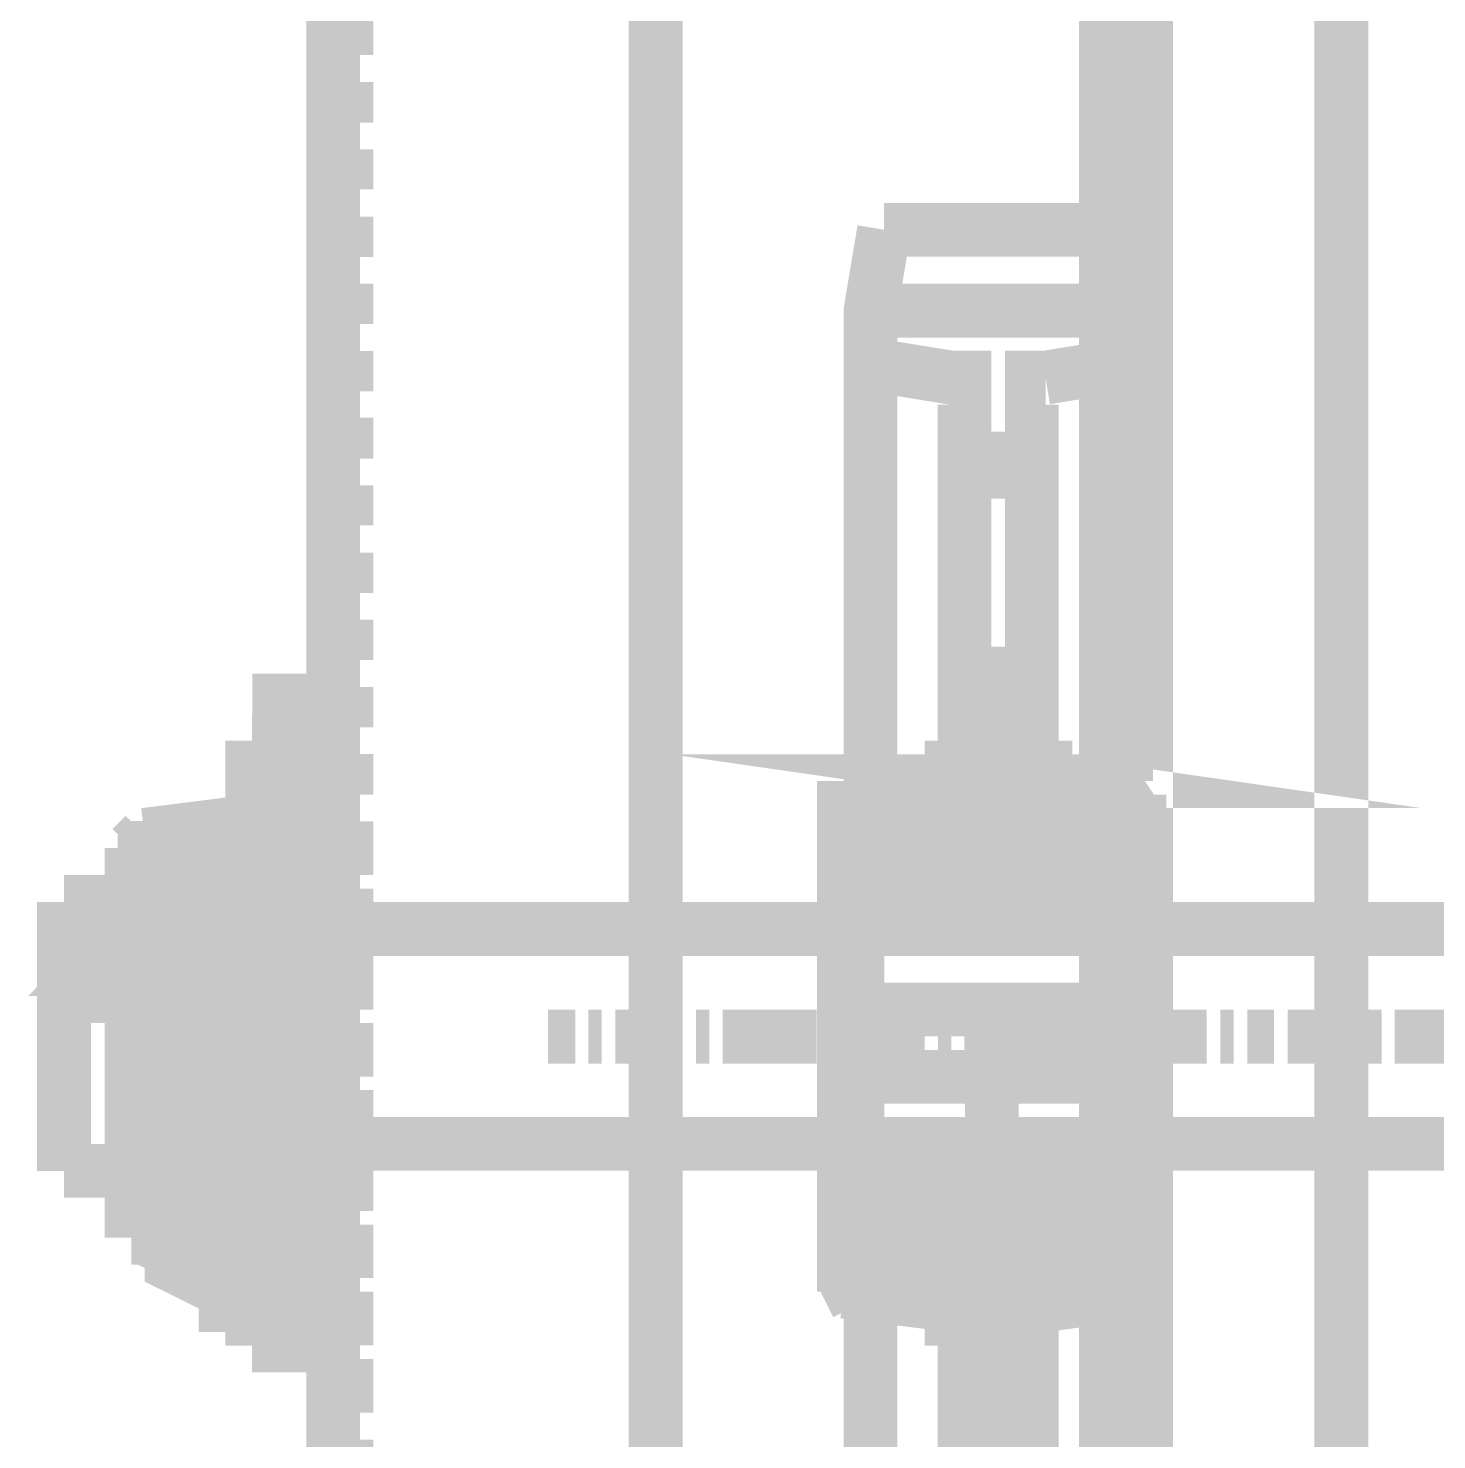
# Model space of a CAD drawing. Extents: x 0.4 to 11.4, y 0.4 to 16.2.
# Drawn here: x 1.945 to 2.1196, y 8.8261 to 9.0011 of the extents above; entities that cross this region are included whole.
import ezdxf

# ---------------------------------------------------------------- set-up
doc = ezdxf.new("R2010")
doc.units = 0
doc.header["$MEASUREMENT"] = 0

msp = doc.modelspace()

# ---------------------------------------------------------------- linework, layer by layer
at = {"color": 0}
for points, const_width in [([(2.08111, 12.6744), (2.08111, 4.63612)], 0.01167), ([(1.98281, 8.70281), (1.98281, 10.3561)], 0.00667), ([(2.02279, 8.70942), (2.02279, 10.3561)], 0.00667), ([(2.10781, 8.70942), (2.10781, 10.3528)], 0.00667), ([(1.98443, 8.99778), (1.98443, 9.00276)], 0.00667), ([(1.98443, 8.98942), (1.98443, 8.99447)], 0.00667), ([(1.98443, 8.98112), (1.98443, 8.98611)], 0.00667), ([(1.98443, 8.97276), (1.98443, 8.97775)], 0.00667), ([(2.05111, 8.97613), (2.04943, 8.9661)], 0.00667), ([(2.05111, 8.97613), (2.04943, 8.9661), (2.04943, 8.90776), (2.04943, 8.9661)], 0.00667), ([(2.05111, 8.97613), (2.07781, 8.97613)], 0.00667), ([(2.05111, 8.97613), (2.07781, 8.97613)], 0.00667), ([(2.08111, 8.9661), (2.07781, 8.97613), (2.08111, 8.9661), (2.08111, 8.90776)], 0.00667), ([(1.98443, 8.96446), (1.98443, 8.96946)], 0.00667), ([(2.04943, 8.9661), (2.04943, 8.90776)], 0.00667), ([(2.04943, 8.9661), (2.08111, 8.9661)], 0.00667), ([(2.04943, 8.9661), (2.08111, 8.9661)], 0.00667), ([(1.98443, 8.95611), (1.98443, 8.9611)], 0.00667), ([(2.04943, 8.95942), (2.05946, 8.95779), (2.06108, 8.95779), (2.06108, 8.95611), (2.06108, 8.95443)], 0.00667), ([(2.04943, 8.95942), (2.05946, 8.95779), (2.06108, 8.95779), (2.06108, 8.95611), (2.06108, 8.95443)], 0.00667), ([(2.08111, 8.95942), (2.07113, 8.95779)], 0.00667), ([(2.08111, 8.95942), (2.07113, 8.95779)], 0.00667), ([(2.07113, 8.95779), (2.06944, 8.95779), (2.06944, 8.95611), (2.06944, 8.95443)], 0.00667), ([(2.07113, 8.95779), (2.06944, 8.95779), (2.06944, 8.95611), (2.06944, 8.95443)], 0.00667), ([(1.98443, 8.94775), (1.98443, 8.95281)], 0.00667), ([(2.06108, 8.91114), (2.06108, 8.95443)], 0.00667), ([(2.06108, 8.91114), (2.06108, 8.95443)], 0.00667), ([(2.06944, 8.95443), (2.06944, 8.91114)], 0.00667), ([(2.06944, 8.95443), (2.06944, 8.91114)], 0.00667), ([(2.06108, 8.94775), (2.06278, 8.94612), (2.06446, 8.94612), (2.06614, 8.94612), (2.06776, 8.94612), (2.06776, 8.94775), (2.06944, 8.94775)], 0.00667), ([(2.06108, 8.94775), (2.06278, 8.94612), (2.06446, 8.94612), (2.06614, 8.94612), (2.06776, 8.94612), (2.06776, 8.94775), (2.06944, 8.94775)], 0.00667), ([(1.98443, 8.93946), (1.98443, 8.94444)], 0.00667), ([(1.98443, 8.9311), (1.98443, 8.93608)], 0.00667), ([(1.98443, 8.92279), (1.98443, 8.92779)], 0.00667), ([(2.06108, 8.91943), (2.06278, 8.91943), (2.06278, 8.92111), (2.06446, 8.92111), (2.06614, 8.92111), (2.06776, 8.91943), (2.06944, 8.91943)], 0.00667), ([(2.06108, 8.91943), (2.06278, 8.91943), (2.06278, 8.92111), (2.06446, 8.92111), (2.06614, 8.92111), (2.06776, 8.91943), (2.06944, 8.91943)], 0.00667), ([(1.98443, 8.91444), (1.98443, 8.91943)], 0.00667), ([(2.06278, 8.91943), (2.06944, 8.91276)], 0.00667), ([(2.06614, 8.91943), (2.06944, 8.91775)], 0.00667), ([(1.97613, 8.91114), (1.97613, 8.91775), (1.98113, 8.91775), (1.98113, 8.91114)], 0.00667), ([(2.06108, 8.91613), (2.08279, 8.89442)], 0.00667), ([(1.97444, 8.91276), (1.97276, 8.91276)], 0.00667), ([(1.97276, 8.83778), (1.97276, 8.91276)], 0.00667), ([(1.97444, 8.83778), (1.98113, 8.83778), (1.98113, 8.91276), (1.97444, 8.91276)], 0.00667), ([(1.97444, 8.91276), (1.97444, 8.83778)], 0.00667), ([(1.98113, 8.91114), (1.97613, 8.91114)], 0.00667), ([(1.98443, 8.90608), (1.98443, 8.91114)], 0.00667), ([(2.06108, 8.91114), (2.06108, 8.90944), (2.05946, 8.90944), (2.05946, 8.90776), (2.04611, 8.90776)], 0.00667), ([(2.06108, 8.91114), (2.06108, 8.90944), (2.05946, 8.90944), (2.05946, 8.90776), (2.04611, 8.90776), (2.05946, 8.90776)], 0.00667), ([(2.06108, 8.91114), (2.08279, 8.88943)], 0.00667), ([(2.07113, 8.90776), (2.07113, 8.90944), (2.06944, 8.90944), (2.06944, 8.91114)], 0.00667), ([(2.07113, 8.90776), (2.07113, 8.90944), (2.06944, 8.90944), (2.06944, 8.91114)], 0.00667), ([(1.98113, 8.90944), (1.97276, 8.90944)], 0.00667), ([(1.98113, 8.90944), (1.97944, 8.90944)], 0.00667), ([(1.97944, 8.90278), (1.97944, 8.90944)], 0.00667), ([(2.05946, 8.90944), (2.07781, 8.88943)], 0.00667), ([(1.98113, 8.84446), (1.97613, 8.84446), (1.97613, 8.90776), (1.98113, 8.90776)], 0.00667), ([(1.98113, 8.84446), (1.98113, 8.90776)], 0.00667), ([(2.08279, 8.90608), (2.07113, 8.90776), (2.08111, 8.90776)], 0.00667), ([(2.04611, 8.89611), (2.04611, 8.90776)], 0.00667), ([(2.04611, 8.89611), (2.04611, 8.90776)], 0.00667), ([(2.04611, 8.90776), (2.06278, 8.88943)], 0.00667), ([(2.05111, 8.90776), (2.06776, 8.88943)], 0.00667), ([(2.05447, 8.90776), (2.07275, 8.88943)], 0.00667), ([(2.07443, 8.90776), (2.08279, 8.89779)], 0.00667), ([(2.07943, 8.90776), (2.08279, 8.90278)], 0.00667), ([(2.08279, 8.89611), (2.08279, 8.90608)], 0.00667), ([(1.97444, 8.90446), (1.97276, 8.90446), (1.97114, 8.90446)], 0.00667), ([(1.97444, 8.90446), (1.97276, 8.90446)], 0.00667), ([(1.97775, 8.90446), (1.97613, 8.90446)], 0.00667), ([(1.97944, 8.90446), (1.97775, 8.90446)], 0.00667), ([(1.97775, 8.90446), (1.97775, 8.89779)], 0.00667), ([(1.98281, 8.90446), (1.98113, 8.90446), (1.97944, 8.90446)], 0.00667), ([(1.97276, 8.90278), (1.95942, 8.9011)], 0.00667), ([(1.98443, 8.89611), (1.98443, 8.90278)], 0.00667), ([(2.04611, 8.90278), (2.05946, 8.88943)], 0.00667), ([(1.95942, 8.9011), (1.95779, 8.89947)], 0.00667), ([(1.95942, 8.9011), (1.95942, 8.85113)], 0.00667), ([(1.97276, 8.9011), (1.97444, 8.9011)], 0.00667), ([(1.95942, 8.89947), (1.95779, 8.89947)], 0.00667), ([(1.95779, 8.89947), (1.95779, 8.85113)], 0.00667), ([(1.9611, 8.89947), (1.95942, 8.89947), (1.95942, 8.89947)], 0.00667), ([(1.95942, 8.89947), (1.95942, 8.89111)], 0.00667), ([(1.95942, 8.89947), (1.95942, 8.89611)], 0.00667), ([(1.96446, 8.89947), (1.9611, 8.89947)], 0.00667), ([(1.9611, 8.89111), (1.9611, 8.89947)], 0.00667), ([(1.9611, 8.89947), (1.9611, 8.89779)], 0.00667), ([(1.96446, 8.89947), (1.9611, 8.89947)], 0.00667), ([(1.9611, 8.89947), (1.9611, 8.89442)], 0.00667), ([(1.97775, 8.89947), (1.97276, 8.89947), (1.96778, 8.89947)], 0.00667), ([(1.97276, 8.89947), (1.96778, 8.89947)], 0.00667), ([(1.97276, 8.89947), (1.98113, 8.89947)], 0.00667), ([(1.97276, 8.89947), (1.97444, 8.89947)], 0.00667), ([(1.97276, 8.89779), (1.97276, 8.89947)], 0.00667), ([(1.97276, 8.89947), (1.97276, 8.89442)], 0.00667), ([(1.97944, 8.89442), (1.97944, 8.89947)], 0.00667), ([(1.96946, 8.89611), (1.96778, 8.89611), (1.96778, 8.89779), (1.9661, 8.89779), (1.96446, 8.89779), (1.96446, 8.89611), (1.96278, 8.89611), (1.9611, 8.89611)], 0.00667), ([(1.9611, 8.89779), (1.9611, 8.89442)], 0.00667), ([(1.9661, 8.89779), (1.96446, 8.89779), (1.96446, 8.89611), (1.96278, 8.89611), (1.96278, 8.89442)], 0.00667), ([(1.9661, 8.89779), (1.9661, 8.89611)], 0.00667), ([(1.97276, 8.89779), (1.97276, 8.89442)], 0.00667), ([(2.04611, 8.89779), (2.05447, 8.88943)], 0.00667), ([(1.9611, 8.89611), (1.9611, 8.88943)], 0.00667), ([(1.9611, 8.89611), (1.9611, 8.88943)], 0.00667), ([(1.96278, 8.89611), (1.96278, 8.88943)], 0.00667), ([(1.96946, 8.89111), (1.96946, 8.89279), (1.96946, 8.89442), (1.96946, 8.89611)], 0.00667), ([(1.97114, 8.89611), (1.96946, 8.89611)], 0.00667), ([(1.96946, 8.89611), (1.96946, 8.88943)], 0.00667), ([(1.97276, 8.89611), (1.97114, 8.89611)], 0.00667), ([(1.97114, 8.89611), (1.97114, 8.88943)], 0.00667), ([(1.97114, 8.89611), (1.97114, 8.88943)], 0.00667), ([(2.04611, 8.84446), (2.04611, 8.85444), (2.04611, 8.89611)], 0.00667), ([(2.08279, 8.84446), (2.08279, 8.85444), (2.08279, 8.89611)], 0.00667), ([(1.9611, 8.89442), (1.9611, 8.89279)], 0.00667), ([(1.9661, 8.89442), (1.96446, 8.89442), (1.96446, 8.89279), (1.96278, 8.89279), (1.96278, 8.89111)], 0.00667), ([(1.96278, 8.89442), (1.96278, 8.89279), (1.96446, 8.89111), (1.9661, 8.89111)], 0.00667), ([(1.9661, 8.89442), (1.96446, 8.89442), (1.96278, 8.89442)], 0.00667), ([(1.9661, 8.89442), (1.9661, 8.89279)], 0.00667), ([(1.9661, 8.89442), (1.9661, 8.89279), (1.9661, 8.89111)], 0.00667), ([(1.96946, 8.89442), (1.96778, 8.89442)], 0.00667), ([(1.97276, 8.89279), (1.97114, 8.89442)], 0.00667), ([(1.97775, 8.89442), (1.97775, 8.88943)], 0.00667), ([(1.98443, 8.88781), (1.98443, 8.89442)], 0.00667), ([(1.94943, 8.89279), (1.94943, 8.89111)], 0.00667), ([(1.95779, 8.89279), (1.94943, 8.89279)], 0.00667), ([(1.94943, 8.89111), (1.94943, 8.85943), (1.94943, 8.89279)], 0.00667), ([(1.9611, 8.89279), (1.95779, 8.89279)], 0.00667), ([(1.95942, 8.89279), (1.95942, 8.88781)], 0.00667), ([(1.96446, 8.89279), (1.9611, 8.89279)], 0.00667), ([(1.97114, 8.89279), (1.96946, 8.89279), (1.96946, 8.89111), (1.96778, 8.89111), (1.9661, 8.89111), (1.96446, 8.89111), (1.96446, 8.89279)], 0.00667), ([(1.96446, 8.89279), (1.96446, 8.88613)], 0.00667), ([(1.96946, 8.88781), (1.96946, 8.88943), (1.96946, 8.89111), (1.96946, 8.89279)], 0.00667), ([(1.96946, 8.89279), (1.96946, 8.88613)], 0.00667), ([(1.97613, 8.89111), (1.97613, 8.89279), (1.97276, 8.89279)], 0.00667), ([(1.97613, 8.89279), (1.97613, 8.88613)], 0.00667), ([(2.04611, 8.89279), (2.04943, 8.88943)], 0.00667), ([(1.95443, 8.88613), (1.95443, 8.88444), (1.95443, 8.88444), (1.95443, 8.88613), (1.95281, 8.88444), (1.95443, 8.88444)], 0.00667), ([(1.9611, 8.89111), (1.9611, 8.88613)], 0.00667), ([(1.9611, 8.89111), (1.9611, 8.88613)], 0.00667), ([(1.96278, 8.89111), (1.96278, 8.88943), (1.96446, 8.88781), (1.9661, 8.88781)], 0.00667), ([(1.9661, 8.89111), (1.96446, 8.89111), (1.96278, 8.89111)], 0.00667), ([(1.96946, 8.89111), (1.96778, 8.89111)], 0.00667), ([(1.97276, 8.88613), (1.97276, 8.89111)], 0.00667), ([(1.97276, 8.89111), (1.97276, 8.88613)], 0.00667), ([(1.97276, 8.89111), (1.97276, 8.88613)], 0.00667), ([(1.97276, 8.89111), (1.97276, 8.88613)], 0.00667), ([(1.97613, 8.89111), (1.97613, 8.88613)], 0.00667), ([(1.97944, 8.88613), (1.97944, 8.89111)], 0.00667), ([(1.94943, 8.88943), (1.94943, 8.88613)], 0.00667), ([(1.95942, 8.88943), (1.95942, 8.88276)], 0.00667), ([(1.9611, 8.88276), (1.9611, 8.88943)], 0.00667), ([(1.9661, 8.88943), (1.9661, 8.88781)], 0.00667), ([(1.97114, 8.88943), (2.15776, 8.88943)], 0.00667), ([(1.97276, 8.88943), (1.97444, 8.88943)], 0.00667), ([(1.97613, 8.88943), (1.97613, 8.88613)], 0.00667), ([(2.08111, 8.88943), (2.04779, 8.88943), (2.04611, 8.88943), (2.04611, 8.86111), (2.04779, 8.86111), (2.08111, 8.86111)], 0.00667), ([(2.04611, 8.88943), (2.08279, 8.88943)], 0.00667), ([(2.04779, 8.88943), (2.04779, 8.86111)], 0.00667), ([(2.08111, 8.88943), (2.08279, 8.88943), (2.08279, 8.86111), (2.08111, 8.86111)], 0.00667), ([(2.08111, 8.88943), (2.08111, 8.86111)], 0.00667), ([(1.9611, 8.88613), (1.9611, 8.88112)], 0.00667), ([(1.9611, 8.88613), (1.9611, 8.88112)], 0.00667), ([(1.96278, 8.88613), (1.96278, 8.88112)], 0.00667), ([(1.96946, 8.88613), (1.96946, 8.88112)], 0.00667), ([(1.97114, 8.88613), (1.97114, 8.88112)], 0.00667), ([(1.97114, 8.88613), (1.97114, 8.88112)], 0.00667), ([(1.97775, 8.88613), (1.97775, 8.88112)], 0.00667), ([(1.98443, 8.87944), (1.98443, 8.88613)], 0.00667), ([(1.95281, 8.88276), (1.95443, 8.88276), (1.95443, 8.88276), (1.95443, 8.88276), (1.95443, 8.88444)], 0.00667), ([(1.95281, 8.88276), (1.95281, 8.88444)], 0.00667), ([(1.95942, 8.88444), (1.95942, 8.88276)], 0.00667), ([(1.9661, 8.88444), (1.96446, 8.88444), (1.96278, 8.88276), (1.96278, 8.88112)], 0.00667), ([(1.96946, 8.87944), (1.96946, 8.88112), (1.96946, 8.88276), (1.96946, 8.88444)], 0.00667), ([(1.94943, 8.88276), (1.94943, 8.87776)], 0.00667), ([(1.95281, 8.88276), (1.95443, 8.88276), (1.95443, 8.88276)], 0.00667), ([(1.9661, 8.87776), (1.9661, 8.88276), (1.95779, 8.88276)], 0.00667), ([(1.9611, 8.88276), (1.9611, 8.87776)], 0.00667), ([(1.9611, 8.88276), (1.9611, 8.87776)], 0.00667), ([(1.96278, 8.88112), (1.96278, 8.87944), (1.96446, 8.87944), (1.96446, 8.87776), (1.9661, 8.87776)], 0.00667), ([(1.9661, 8.88112), (1.96446, 8.88112), (1.96278, 8.88112)], 0.00667), ([(1.96446, 8.88276), (1.96446, 8.87776)], 0.00667), ([(1.9661, 8.88276), (1.9661, 8.88112), (1.9661, 8.87944), (1.9661, 8.87776)], 0.00667), ([(1.96946, 8.88112), (1.96778, 8.88112)], 0.00667), ([(1.96946, 8.88276), (1.96946, 8.87776)], 0.00667), ([(1.97276, 8.87776), (1.97276, 8.88276)], 0.00667), ([(1.97276, 8.88276), (1.97276, 8.87776)], 0.00667), ([(1.97276, 8.88276), (1.97276, 8.87776)], 0.00667), ([(1.97276, 8.88276), (1.97276, 8.87776)], 0.00667), ([(1.97613, 8.88276), (1.97613, 8.87776)], 0.00667), ([(1.97613, 8.88276), (1.97613, 8.87776)], 0.00667), ([(1.97613, 8.88276), (1.97613, 8.87776)], 0.00667), ([(1.97944, 8.87776), (1.97944, 8.88276)], 0.00667), ([(2.08279, 8.87944), (2.04611, 8.87944)], 0.00667), ([(2.0561, 8.8711), (2.05447, 8.8711), (2.05279, 8.8711), (2.05279, 8.87278), (2.05111, 8.87446), (2.05111, 8.87608), (2.05111, 8.87776), (2.05279, 8.87776), (2.05279, 8.87944), (2.05447, 8.87944), (2.0561, 8.87944)], 0.00667), ([(2.0561, 8.8711), (2.06614, 8.8711), (2.06776, 8.8711), (2.06944, 8.87278), (2.06944, 8.87446), (2.06944, 8.87608), (2.06944, 8.87776), (2.06944, 8.87944), (2.06776, 8.87944), (2.06614, 8.87944), (2.0561, 8.87944)], 0.00667), ([(1.9611, 8.87776), (1.9611, 8.87278)], 0.00667), ([(1.9611, 8.87776), (1.9611, 8.87278)], 0.00667), ([(1.96278, 8.87776), (1.96278, 8.87278)], 0.00667), ([(1.96946, 8.87776), (1.96946, 8.87278)], 0.00667), ([(1.97114, 8.87776), (1.97114, 8.87278)], 0.00667), ([(1.97114, 8.87776), (1.97114, 8.87278)], 0.00667), ([(1.97775, 8.87776), (1.97775, 8.87278)], 0.00667), ([(1.98443, 8.8711), (1.98443, 8.87776)], 0.00667), ([(2.00944, 8.87608), (2.01112, 8.87608), (2.01281, 8.87608)], 0.00667), ([(2.01443, 8.87608), (2.01611, 8.87608)], 0.00667), ([(2.01779, 8.87608), (2.01942, 8.87608), (2.02111, 8.87608), (2.02279, 8.87608), (2.02447, 8.87608), (2.0261, 8.87608)], 0.00667), ([(2.02778, 8.87608), (2.02946, 8.87608)], 0.00667), ([(2.03108, 8.87608), (2.03276, 8.87608), (2.03444, 8.87608), (2.03614, 8.87608), (2.03776, 8.87608), (2.03944, 8.87608)], 0.00667), ([(2.03944, 8.87608), (2.04275, 8.87608)], 0.00667), ([(2.04112, 8.87608), (2.04275, 8.87608)], 0.00667), ([(2.04443, 8.87608), (2.04611, 8.87608)], 0.00667), ([(2.04443, 8.87608), (2.04611, 8.87608)], 0.00667), ([(2.04779, 8.87608), (2.05111, 8.87608), (2.05279, 8.87608), (2.0561, 8.87608)], 0.00667), ([(2.05778, 8.87608), (2.05946, 8.87608)], 0.00667), ([(2.06108, 8.87608), (2.06446, 8.87608), (2.06614, 8.87608), (2.06776, 8.87608)], 0.00667), ([(2.06446, 8.87278), (2.06446, 8.87608)], 0.00667), ([(2.06944, 8.87608), (2.07275, 8.87608), (2.07443, 8.87608), (2.07781, 8.87608)], 0.00667), ([(2.07943, 8.87608), (2.08111, 8.87608)], 0.00667), ([(2.08279, 8.87608), (2.0861, 8.87608), (2.08778, 8.87608), (2.0911, 8.87608)], 0.00667), ([(2.0911, 8.87608), (2.08946, 8.87608), (2.08778, 8.87608), (2.0861, 8.87608), (2.08442, 8.87608)], 0.00667), ([(2.09446, 8.87608), (2.09278, 8.87608)], 0.00667), ([(2.09944, 8.87608), (2.09776, 8.87608), (2.09614, 8.87608)], 0.00667), ([(2.10943, 8.87608), (2.10781, 8.87608), (2.10613, 8.87608), (2.10444, 8.87608), (2.10275, 8.87608), (2.10113, 8.87608)], 0.00667), ([(2.11279, 8.87608), (2.11111, 8.87608)], 0.00667), ([(2.1211, 8.87608), (2.11947, 8.87608), (2.11778, 8.87608), (2.1161, 8.87608), (2.11442, 8.87608)], 0.00667), ([(1.94943, 8.87446), (1.94943, 8.86778)], 0.00667), ([(1.9611, 8.87446), (1.9611, 8.86778)], 0.00667), ([(1.9611, 8.87446), (1.9611, 8.86778)], 0.00667), ([(1.96446, 8.87446), (1.96446, 8.86778)], 0.00667), ([(1.9661, 8.86947), (1.9661, 8.87446)], 0.00667), ([(1.96946, 8.87446), (1.96946, 8.86778)], 0.00667), ([(1.97276, 8.86778), (1.97276, 8.87446)], 0.00667), ([(1.97276, 8.87446), (1.97276, 8.86778)], 0.00667), ([(1.97276, 8.87446), (1.97276, 8.86778)], 0.00667), ([(1.97276, 8.87446), (1.97276, 8.86778)], 0.00667), ([(1.97613, 8.87446), (1.97613, 8.86778)], 0.00667), ([(1.97613, 8.87446), (1.97613, 8.86778)], 0.00667), ([(1.97613, 8.87446), (1.97613, 8.86778)], 0.00667), ([(1.97944, 8.86778), (1.97944, 8.87446)], 0.00667), ([(1.9661, 8.87278), (1.96446, 8.87278), (1.96278, 8.8711), (1.96278, 8.86947)], 0.00667), ([(1.96946, 8.86778), (1.96946, 8.86947), (1.96946, 8.8711), (1.96946, 8.87278)], 0.00667), ([(1.9661, 8.8711), (1.9661, 8.86947)], 0.00667), ([(2.08279, 8.8711), (2.04611, 8.8711)], 0.00667), ([(2.06446, 8.86947), (2.06446, 8.8711)], 0.00667), ([(1.9661, 8.86947), (1.95779, 8.86947)], 0.00667), ([(1.95942, 8.86947), (1.95942, 8.86279)], 0.00667), ([(1.95942, 8.86947), (1.95942, 8.8661)], 0.00667), ([(1.9611, 8.86279), (1.9611, 8.86947)], 0.00667), ([(1.9611, 8.86947), (1.9611, 8.86442)], 0.00667), ([(1.9611, 8.86947), (1.9611, 8.86442)], 0.00667), ([(1.96278, 8.86947), (1.96278, 8.86778), (1.96446, 8.86778), (1.96446, 8.8661), (1.9661, 8.8661)], 0.00667), ([(1.9661, 8.86947), (1.96446, 8.86947), (1.96278, 8.86947)], 0.00667), ([(1.96278, 8.86947), (1.96278, 8.86442)], 0.00667), ([(1.96946, 8.86947), (1.96778, 8.86947)], 0.00667), ([(1.96946, 8.86947), (1.96946, 8.86442)], 0.00667), ([(1.97114, 8.86947), (1.97114, 8.86442)], 0.00667), ([(1.97114, 8.86947), (1.97114, 8.86442)], 0.00667), ([(1.97775, 8.86947), (1.97775, 8.86442)], 0.00667), ([(1.98443, 8.86279), (1.98443, 8.86947)], 0.00667), ([(1.9661, 8.86778), (1.9661, 8.8661)], 0.00667), ([(2.06446, 8.85943), (2.06446, 8.86279), (2.06446, 8.86442), (2.06446, 8.86778)], 0.00667), ([(1.94943, 8.8661), (1.94943, 8.86279)], 0.00667), ([(1.9611, 8.8661), (1.9611, 8.85943)], 0.00667), ([(1.9611, 8.8661), (1.9611, 8.85943)], 0.00667), ([(1.96446, 8.8661), (1.96446, 8.85943)], 0.00667), ([(1.96946, 8.8661), (1.96946, 8.85943)], 0.00667), ([(1.97276, 8.85943), (1.97276, 8.8661)], 0.00667), ([(1.97276, 8.8661), (1.97276, 8.85943)], 0.00667), ([(1.97276, 8.8661), (1.97276, 8.85943)], 0.00667), ([(1.97276, 8.8661), (1.97276, 8.85943)], 0.00667), ([(1.97613, 8.8661), (1.97613, 8.85943)], 0.00667), ([(1.97613, 8.8661), (1.97613, 8.85943)], 0.00667), ([(1.97613, 8.8661), (1.97613, 8.86279)], 0.00667), ([(1.97944, 8.85943), (1.97944, 8.8661)], 0.00667), ([(1.9661, 8.86442), (1.96446, 8.86442), (1.96446, 8.86279), (1.96278, 8.86279), (1.96278, 8.86111)], 0.00667), ([(1.94943, 8.86279), (1.94943, 8.86111)], 0.00667), ([(1.95942, 8.86279), (1.95942, 8.85781)], 0.00667), ([(1.9661, 8.86279), (1.9661, 8.86111)], 0.00667), ([(1.96946, 8.85781), (1.96946, 8.85943), (1.96946, 8.86111), (1.96946, 8.86279)], 0.00667), ([(1.97114, 8.86279), (2.15776, 8.86279)], 0.00667), ([(1.97613, 8.86111), (1.97613, 8.86279)], 0.00667), ([(1.95443, 8.86111), (1.95443, 8.85943), (1.95443, 8.85781)], 0.00667), ([(1.96946, 8.85943), (1.96778, 8.85943), (1.96778, 8.86111), (1.9661, 8.86111), (1.96446, 8.85943), (1.9611, 8.85943)], 0.00667), ([(1.9611, 8.86111), (1.9611, 8.85612)], 0.00667), ([(1.9611, 8.86111), (1.9611, 8.85612)], 0.00667), ([(1.96278, 8.86111), (1.96278, 8.85943), (1.96446, 8.85781), (1.9661, 8.85781)], 0.00667), ([(1.9661, 8.86111), (1.96446, 8.86111), (1.96278, 8.86111)], 0.00667), ([(1.9661, 8.86111), (1.96446, 8.85943), (1.96278, 8.85943), (1.96278, 8.85781)], 0.00667), ([(1.96278, 8.86111), (1.96278, 8.85612)], 0.00667), ([(1.96946, 8.86111), (1.96778, 8.86111)], 0.00667), ([(1.96946, 8.86111), (1.96946, 8.85612)], 0.00667), ([(1.97114, 8.86111), (1.97114, 8.85612)], 0.00667), ([(1.97114, 8.86111), (1.97114, 8.85612)], 0.00667), ([(1.97276, 8.86111), (1.97444, 8.86111)], 0.00667), ([(1.97775, 8.86111), (1.97775, 8.85612)], 0.00667), ([(1.98443, 8.85444), (1.98443, 8.86111)], 0.00667), ([(2.08279, 8.86111), (2.04611, 8.86111)], 0.00667), ([(2.04943, 8.86111), (2.06944, 8.8411)], 0.00667), ([(2.05447, 8.86111), (2.07275, 8.84278)], 0.00667), ([(2.05946, 8.86111), (2.07781, 8.84278)], 0.00667), ([(2.06446, 8.86111), (2.08111, 8.84446)], 0.00667), ([(2.06944, 8.86111), (2.08279, 8.84614)], 0.00667), ([(2.07443, 8.86111), (2.08279, 8.85113)], 0.00667), ([(2.07781, 8.86111), (2.08279, 8.85612)], 0.00667), ([(1.94943, 8.85943), (1.95111, 8.85943)], 0.00667), ([(1.95111, 8.85943), (1.95611, 8.85943)], 0.00667), ([(1.95111, 8.85943), (1.95111, 8.85943), (1.95111, 8.85943), (1.95111, 8.85943), (1.95111, 8.85943), (1.95111, 8.85943), (1.95111, 8.85943), (1.95111, 8.85943), (1.95111, 8.85943), (1.95111, 8.85943), (1.95111, 8.85943), (1.95111, 8.85943), (1.95111, 8.85943), (1.95111, 8.85943), (1.95111, 8.85943), (1.95111, 8.85943), (1.95111, 8.85943), (1.95111, 8.85943), (1.95111, 8.85943), (1.95111, 8.85943), (1.95111, 8.85943), (1.95111, 8.85943), (1.95111, 8.85943), (1.95111, 8.85943), (1.95111, 8.85943), (1.95111, 8.85943), (1.95111, 8.85943), (1.95111, 8.85943), (1.95111, 8.85943), (1.95111, 8.85943), (1.95111, 8.85943), (1.95111, 8.85943), (1.95281, 8.85943), (1.95281, 8.85943), (1.95281, 8.85943), (1.95281, 8.85943), (1.95281, 8.85943), (1.95281, 8.85943), (1.95281, 8.85943), (1.95281, 8.85943), (1.95281, 8.85943), (1.95281, 8.85943), (1.95281, 8.85943), (1.95281, 8.85943), (1.95281, 8.85943), (1.95281, 8.85943), (1.95281, 8.85943), (1.95281, 8.85943), (1.95281, 8.85943), (1.95281, 8.85943), (1.95281, 8.85943), (1.95281, 8.85943), (1.95281, 8.85943), (1.95281, 8.85943), (1.95281, 8.85943), (1.95281, 8.85943), (1.95281, 8.85943), (1.95281, 8.85943), (1.95281, 8.85943), (1.95281, 8.85943), (1.95443, 8.85943), (1.95443, 8.85943), (1.95443, 8.85943), (1.95443, 8.85943), (1.95443, 8.85943), (1.95443, 8.85943), (1.95443, 8.85943), (1.95443, 8.85943), (1.95443, 8.85943), (1.95443, 8.85943), (1.95443, 8.85943), (1.95443, 8.85943), (1.95443, 8.85943), (1.95443, 8.85943), (1.95443, 8.85943), (1.95443, 8.85943), (1.95443, 8.85943), (1.95443, 8.85943), (1.95443, 8.85943), (1.95443, 8.85943), (1.95443, 8.85943), (1.95443, 8.85943), (1.95443, 8.85943), (1.95443, 8.85943), (1.95443, 8.85943), (1.95443, 8.85943), (1.95443, 8.85943), (1.95443, 8.85943), (1.95611, 8.85943), (1.95611, 8.85943), (1.95611, 8.85943), (1.95611, 8.85943), (1.95611, 8.85943), (1.95611, 8.85943), (1.95611, 8.85943), (1.95611, 8.85943), (1.95611, 8.85943), (1.95611, 8.85943), (1.95611, 8.85943), (1.95611, 8.85943), (1.95611, 8.85943), (1.95611, 8.85943), (1.95611, 8.85943), (1.95611, 8.85943), (1.95611, 8.85943), (1.95611, 8.85943), (1.95611, 8.85943), (1.95611, 8.85943), (1.95611, 8.85943), (1.95611, 8.85943), (1.95611, 8.85943), (1.95611, 8.85943), (1.95611, 8.85943), (1.95611, 8.85943), (1.95611, 8.85943), (1.95611, 8.85943), (1.95611, 8.85943), (1.95611, 8.85943), (1.95611, 8.85943), (1.95611, 8.85943), (1.95611, 8.85943), (1.95611, 8.85943), (1.95611, 8.85943), (1.95611, 8.85943), (1.95611, 8.85943), (1.95611, 8.85943), (1.95611, 8.85943), (1.95611, 8.85943), (1.95611, 8.85943), (1.95611, 8.85943), (1.95611, 8.85943)], 0.00667), ([(1.95443, 8.85943), (1.95443, 8.85943), (1.95443, 8.85943), (1.95443, 8.85943), (1.95443, 8.85943), (1.95443, 8.85943), (1.95443, 8.85943), (1.95443, 8.85943), (1.95443, 8.85943), (1.95281, 8.85943), (1.95281, 8.85943), (1.95281, 8.85943), (1.95281, 8.85943), (1.95281, 8.85943), (1.95281, 8.85943), (1.95281, 8.85943), (1.95281, 8.85943), (1.95281, 8.85943), (1.95281, 8.85943), (1.95281, 8.85943), (1.95281, 8.85943), (1.95281, 8.85943), (1.95281, 8.85943), (1.95281, 8.85943), (1.95281, 8.85943), (1.95281, 8.85943), (1.95281, 8.85943), (1.95281, 8.85943), (1.95281, 8.85943), (1.95281, 8.85943), (1.95281, 8.85943), (1.95281, 8.85943), (1.95281, 8.85943), (1.95281, 8.85943), (1.95281, 8.85943), (1.95281, 8.85943), (1.95281, 8.85943), (1.95281, 8.85943), (1.95281, 8.85943), (1.95281, 8.85943), (1.95281, 8.85943), (1.95281, 8.85943), (1.95281, 8.85943), (1.95281, 8.85943), (1.95281, 8.85943), (1.95281, 8.85943), (1.95281, 8.85943), (1.95281, 8.85943), (1.95281, 8.85943), (1.95281, 8.85943), (1.95281, 8.85943), (1.95281, 8.85943), (1.95281, 8.85943), (1.95281, 8.85943), (1.95281, 8.85943), (1.95281, 8.85943), (1.95281, 8.85943), (1.95281, 8.85943), (1.95281, 8.85943), (1.95281, 8.85943), (1.95281, 8.85943), (1.95281, 8.85943), (1.95281, 8.85943), (1.95281, 8.85943), (1.95281, 8.85943), (1.95281, 8.85943), (1.95281, 8.85943), (1.95281, 8.85943), (1.95281, 8.85943), (1.95111, 8.85943), (1.95111, 8.85943), (1.95111, 8.85943), (1.95111, 8.85943), (1.95111, 8.85943), (1.95111, 8.85943), (1.95111, 8.85943), (1.95111, 8.85943), (1.95111, 8.85943), (1.95111, 8.85943), (1.95111, 8.85943), (1.95111, 8.85943), (1.95111, 8.85943), (1.95111, 8.85943), (1.95111, 8.85943), (1.95111, 8.85943), (1.95111, 8.85943), (1.95111, 8.85943), (1.95111, 8.85943), (1.95111, 8.85943), (1.95111, 8.85943), (1.95111, 8.85943), (1.95111, 8.85943), (1.95111, 8.85943), (1.95111, 8.85943), (1.95111, 8.85943), (1.95111, 8.85943), (1.95111, 8.85943), (1.95111, 8.85943), (1.95111, 8.85943), (1.95111, 8.85943), (1.95111, 8.85943), (1.95111, 8.85943), (1.95111, 8.85943), (1.95111, 8.85943), (1.95111, 8.85943), (1.95111, 8.85943), (1.95111, 8.85943), (1.95111, 8.85943), (1.95111, 8.85943), (1.95111, 8.85943), (1.95111, 8.85943), (1.95111, 8.85943), (1.95111, 8.85943), (1.95111, 8.85943), (1.95111, 8.85943), (1.95111, 8.85943), (1.95111, 8.85943), (1.95111, 8.85943), (1.95111, 8.85943), (1.95111, 8.85943), (1.95111, 8.85943), (1.95111, 8.85943), (1.95111, 8.85943), (1.95111, 8.85943), (1.95111, 8.85943), (1.95111, 8.85943), (1.95111, 8.85943), (1.95111, 8.85943), (1.95111, 8.85943), (1.95111, 8.85943), (1.95111, 8.85943)], 0.00667), ([(1.95281, 8.85943), (1.95443, 8.85943)], 0.00667), ([(1.95443, 8.85943), (1.95443, 8.85943), (1.95281, 8.85943)], 0.00667), ([(1.95611, 8.85943), (1.95779, 8.85943)], 0.00667), ([(1.95779, 8.85943), (1.9611, 8.85943)], 0.00667), ([(1.95942, 8.85943), (1.95942, 8.85275)], 0.00667), ([(1.9611, 8.85275), (1.9611, 8.85943)], 0.00667), ([(1.9661, 8.85943), (1.9661, 8.85781)], 0.00667), ([(1.9661, 8.85943), (1.9661, 8.85781), (1.9661, 8.85612), (1.9661, 8.85444), (1.9661, 8.85275)], 0.00667), ([(1.96946, 8.85444), (1.96946, 8.85612), (1.96946, 8.85781), (1.96946, 8.85943)], 0.00667), ([(1.96946, 8.85943), (1.97114, 8.85943)], 0.00667), ([(1.97276, 8.85943), (1.97613, 8.85943)], 0.00667), ([(2.04611, 8.85943), (2.06944, 8.83778)], 0.00667), ([(1.9611, 8.85781), (1.9611, 8.85275)], 0.00667), ([(1.9611, 8.85781), (1.9611, 8.85275)], 0.00667), ([(1.96278, 8.85781), (1.96278, 8.85612), (1.96278, 8.85444), (1.96446, 8.85444), (1.9661, 8.85444)], 0.00667), ([(1.9661, 8.85781), (1.96446, 8.85781), (1.96278, 8.85781)], 0.00667), ([(1.96946, 8.85781), (1.96778, 8.85781)], 0.00667), ([(1.97114, 8.85781), (1.97276, 8.85781)], 0.00667), ([(1.97276, 8.85275), (1.97276, 8.85781)], 0.00667), ([(1.97276, 8.85781), (1.97276, 8.85275)], 0.00667), ([(1.97276, 8.85781), (1.97276, 8.85275)], 0.00667), ([(1.97276, 8.85781), (1.97276, 8.85275)], 0.00667), ([(1.97944, 8.85113), (1.97944, 8.85781)], 0.00667), ([(2.06446, 8.85612), (2.06446, 8.85781)], 0.00667), ([(1.9611, 8.85612), (1.96278, 8.85612)], 0.00667), ([(1.96278, 8.85612), (1.96446, 8.85444), (1.9661, 8.85444), (1.96778, 8.85444), (1.96946, 8.85444), (1.96946, 8.85612), (1.97114, 8.85612)], 0.00667), ([(1.97114, 8.85612), (1.97276, 8.85612)], 0.00667), ([(1.95942, 8.85444), (1.95942, 8.85113)], 0.00667), ([(2.04611, 8.85444), (2.05946, 8.84278)], 0.00667), ([(2.06446, 8.84614), (2.06446, 8.84944), (2.06446, 8.85113), (2.06446, 8.85444)], 0.00667), ([(1.95942, 8.85113), (1.95942, 8.85275)], 0.00667), ([(1.95942, 8.85275), (1.9611, 8.85275)], 0.00667), ([(1.9611, 8.85275), (1.96446, 8.85113)], 0.00667), ([(1.9611, 8.85275), (1.96446, 8.85113)], 0.00667), ([(1.97276, 8.84944), (1.96278, 8.85113), (1.96278, 8.84776), (1.97276, 8.84278)], 0.00667), ([(1.96778, 8.85113), (1.97276, 8.85275)], 0.00667), ([(1.96778, 8.85113), (1.97276, 8.85275)], 0.00667), ([(1.97276, 8.85275), (1.97775, 8.85113)], 0.00667), ([(1.97775, 8.85275), (1.97775, 8.84614)], 0.00667), ([(1.98443, 8.84614), (1.98443, 8.85275)], 0.00667), ([(1.95779, 8.85113), (1.95942, 8.85113)], 0.00667), ([(1.95779, 8.85113), (1.95942, 8.85113)], 0.00667), ([(1.95942, 8.85113), (1.96278, 8.84944)], 0.00667), ([(1.98113, 8.85113), (1.97276, 8.85113)], 0.00667), ([(1.97276, 8.85113), (1.97444, 8.85113)], 0.00667), ([(1.97276, 8.84944), (1.97444, 8.84944)], 0.00667), ([(1.97944, 8.84278), (1.97944, 8.84944)], 0.00667), ([(2.04611, 8.84944), (2.05279, 8.84278)], 0.00667), ([(1.97114, 8.84614), (1.97114, 8.84446), (1.96946, 8.84446), (1.96946, 8.84278), (1.96946, 8.8411)], 0.00667), ([(1.97444, 8.84614), (1.97276, 8.84614), (1.97114, 8.84614)], 0.00667), ([(1.97276, 8.84614), (1.97444, 8.84614)], 0.00667), ([(1.97775, 8.84614), (1.97613, 8.84614)], 0.00667), ([(1.97775, 8.84614), (1.97944, 8.84614)], 0.00667), ([(1.98281, 8.84614), (1.98113, 8.84614), (1.97944, 8.84614)], 0.00667), ([(2.04611, 8.84614), (2.04779, 8.84278)], 0.00667), ([(1.96946, 8.84278), (1.96946, 8.84278), (1.96946, 8.84278), (1.97114, 8.84278), (1.97114, 8.84278), (1.96946, 8.84278), (1.96946, 8.84446)], 0.00667), ([(1.96946, 8.84446), (1.97114, 8.84278)], 0.00667), ([(1.96946, 8.84446), (1.97114, 8.84278)], 0.00667), ([(1.97114, 8.84278), (1.97114, 8.84446)], 0.00667), ([(1.98443, 8.83778), (1.98443, 8.84446)], 0.00667), ([(2.06108, 8.79611), (2.06108, 8.83946), (2.06108, 8.8411), (2.05946, 8.8411), (2.05946, 8.84278), (2.04611, 8.84446)], 0.00667), ([(2.06108, 8.79611), (2.06108, 8.83946), (2.06108, 8.8411), (2.05946, 8.8411), (2.05946, 8.84278), (2.04611, 8.84446)], 0.00667), ([(2.06446, 8.84278), (2.06446, 8.84446)], 0.00667), ([(2.08279, 8.84446), (2.07113, 8.84278)], 0.00667), ([(2.08111, 8.84446), (2.07113, 8.84278)], 0.00667), ([(2.08111, 8.78614), (2.07781, 8.77447), (2.08111, 8.78614), (2.08111, 8.84446)], 0.00667), ([(1.96946, 8.8411), (1.96946, 8.8411), (1.96946, 8.84278)], 0.00667), ([(1.96946, 8.84278), (1.96946, 8.8411)], 0.00667), ([(1.96946, 8.8411), (1.96946, 8.84278), (1.96946, 8.84278)], 0.00667), ([(1.96946, 8.8411), (1.96946, 8.8411), (1.97114, 8.8411), (1.97114, 8.84278)], 0.00667), ([(1.96946, 8.8411), (1.96946, 8.8411), (1.96946, 8.84278), (1.96946, 8.84278)], 0.00667), ([(1.97114, 8.84278), (1.96946, 8.84278), (1.96946, 8.84278), (1.96946, 8.8411), (1.96946, 8.84278)], 0.00667), ([(1.97276, 8.84278), (1.97444, 8.84278)], 0.00667), ([(1.97944, 8.84278), (1.98113, 8.84278)], 0.00667), ([(2.04943, 8.78614), (2.04943, 8.84278)], 0.00667), ([(2.05111, 8.77447), (2.04943, 8.78614), (2.04943, 8.84278)], 0.00667), ([(2.07113, 8.84278), (2.06944, 8.8411), (2.06944, 8.83946)], 0.00667), ([(2.07113, 8.84278), (2.06944, 8.8411), (2.06944, 8.83946)], 0.00667), ([(1.97276, 8.8411), (1.98113, 8.8411)], 0.00667), ([(1.97276, 8.8411), (1.97444, 8.8411)], 0.00667), ([(2.06108, 8.8411), (2.06944, 8.83279)], 0.00667), ([(2.06446, 8.83279), (2.06446, 8.8361), (2.06446, 8.83778), (2.06446, 8.8411)], 0.00667), ([(2.07113, 8.79275), (2.06944, 8.79443), (2.06944, 8.79611), (2.06944, 8.83946)], 0.00667), ([(2.07113, 8.79275), (2.06944, 8.79443), (2.06944, 8.79611), (2.06944, 8.83946)], 0.00667), ([(1.97276, 8.83778), (1.97444, 8.83778)], 0.00667), ([(1.98443, 8.82943), (1.98443, 8.8361)], 0.00667), ([(2.06108, 8.8361), (2.06614, 8.83111)], 0.00667), ([(2.06108, 8.83279), (2.06108, 8.83111), (2.06278, 8.83111), (2.06446, 8.83111), (2.06614, 8.83111), (2.06776, 8.83111), (2.06944, 8.83279)], 0.00667), ([(2.06108, 8.83279), (2.06108, 8.83111), (2.06278, 8.83111), (2.06446, 8.83111), (2.06614, 8.83111), (2.06776, 8.83111), (2.06944, 8.83279)], 0.00667), ([(2.06446, 8.82943), (2.06446, 8.83111)], 0.00667), ([(2.06446, 8.82443), (2.06446, 8.82781)], 0.00667), ([(1.98443, 8.82112), (1.98443, 8.82611)], 0.00667)]:
    msp.add_lwpolyline(points, dxfattribs=dict(at, const_width=const_width))
for points, const_width in [([(1.97276, 8.89947), (1.97276, 8.89947)], 0.00667), ([(1.97276, 8.89442), (1.97276, 8.89947), (1.97276, 8.89442)], 0.00667), ([(1.9611, 8.89611), (1.9611, 8.89611)], 0.00667), ([(1.9661, 8.89111), (1.9661, 8.89111)], 0.00667), ([(1.94943, 8.88943), (1.94943, 8.88943)], 0.00667), ([(1.97613, 8.88943), (1.97613, 8.88943)], 0.00667), ([(1.95443, 8.88613), (1.95443, 8.88613), (1.95443, 8.88613), (1.95443, 8.88613), (1.95443, 8.88613), (1.95443, 8.88613), (1.95443, 8.88613), (1.95443, 8.88613), (1.95443, 8.88613), (1.95443, 8.88613), (1.95443, 8.88613), (1.95443, 8.88613), (1.95443, 8.88613), (1.95443, 8.88613), (1.95443, 8.88613), (1.95443, 8.88613), (1.95443, 8.88613), (1.95443, 8.88613), (1.95443, 8.88613), (1.95443, 8.88613), (1.95443, 8.88613), (1.95443, 8.88613), (1.95443, 8.88613), (1.95443, 8.88613), (1.95443, 8.88613), (1.95443, 8.88613), (1.95443, 8.88613), (1.95443, 8.88613), (1.95443, 8.88613), (1.95443, 8.88613), (1.95443, 8.88613), (1.95443, 8.88613), (1.95443, 8.88613), (1.95443, 8.88613), (1.95443, 8.88613), (1.95443, 8.88613), (1.95443, 8.88613), (1.95443, 8.88613), (1.95443, 8.88613), (1.95443, 8.88613), (1.95443, 8.88613), (1.95443, 8.88613), (1.95443, 8.88613), (1.95443, 8.88613), (1.95443, 8.88613), (1.95443, 8.88613), (1.95611, 8.88613), (1.95611, 8.88613), (1.95611, 8.88613), (1.95611, 8.88613), (1.95611, 8.88613), (1.95611, 8.88613), (1.95611, 8.88613), (1.95611, 8.88613), (1.95611, 8.88613), (1.95611, 8.88613), (1.95611, 8.88613), (1.95611, 8.88613), (1.95611, 8.88613), (1.95611, 8.88613), (1.95611, 8.88613), (1.95611, 8.88613), (1.95611, 8.88613), (1.95611, 8.88613), (1.95611, 8.88613), (1.95611, 8.88613), (1.95611, 8.88613), (1.95611, 8.88613), (1.95611, 8.88613), (1.95611, 8.88613), (1.95611, 8.88613), (1.95611, 8.88613), (1.95611, 8.88613), (1.95611, 8.88444), (1.95611, 8.88444), (1.95611, 8.88444), (1.95611, 8.88444), (1.95611, 8.88444), (1.95611, 8.88444), (1.95611, 8.88444), (1.95611, 8.88444), (1.95611, 8.88444), (1.95611, 8.88444), (1.95611, 8.88444), (1.95611, 8.88444), (1.95611, 8.88444), (1.95611, 8.88444), (1.95611, 8.88444), (1.95611, 8.88444), (1.95611, 8.88444), (1.95611, 8.88444), (1.95611, 8.88444), (1.95611, 8.88444), (1.95611, 8.88444), (1.95611, 8.88444), (1.95611, 8.88444), (1.95611, 8.88444), (1.95611, 8.88444), (1.95611, 8.88444), (1.95611, 8.88444), (1.95611, 8.88444), (1.95611, 8.88444), (1.95611, 8.88444), (1.95611, 8.88444), (1.95611, 8.88444), (1.95611, 8.88444), (1.95611, 8.88444), (1.95611, 8.88444), (1.95611, 8.88444), (1.95611, 8.88444), (1.95611, 8.88444), (1.95611, 8.88444), (1.95611, 8.88444), (1.95611, 8.88444), (1.95611, 8.88444), (1.95611, 8.88444), (1.95611, 8.88444), (1.95611, 8.88444), (1.95611, 8.88444), (1.95611, 8.88444), (1.95611, 8.88444), (1.95611, 8.88444), (1.95611, 8.88444), (1.95611, 8.88444), (1.95611, 8.88444), (1.95611, 8.88444), (1.95611, 8.88444), (1.95611, 8.88444), (1.95611, 8.88444), (1.95611, 8.88444), (1.95611, 8.88444), (1.95611, 8.88444), (1.95611, 8.88444), (1.95611, 8.88444), (1.95611, 8.88444), (1.95611, 8.88444), (1.95611, 8.88276), (1.95611, 8.88276), (1.95611, 8.88276), (1.95611, 8.88276), (1.95611, 8.88276), (1.95611, 8.88276), (1.95611, 8.88276), (1.95611, 8.88276), (1.95611, 8.88276), (1.95611, 8.88276), (1.95611, 8.88276), (1.95611, 8.88276), (1.95611, 8.88276), (1.95611, 8.88276), (1.95611, 8.88276), (1.95611, 8.88276), (1.95611, 8.88276), (1.95611, 8.88276), (1.95611, 8.88276), (1.95611, 8.88276), (1.95611, 8.88276), (1.95611, 8.88276), (1.95611, 8.88276), (1.95611, 8.88276), (1.95611, 8.88276), (1.95611, 8.88276), (1.95611, 8.88276), (1.95611, 8.88276), (1.95611, 8.88276), (1.95611, 8.88276), (1.95611, 8.88276), (1.95611, 8.88276), (1.95611, 8.88276), (1.95611, 8.88112), (1.95611, 8.88112), (1.95611, 8.88112), (1.95611, 8.88112), (1.95443, 8.88112), (1.95443, 8.88112), (1.95443, 8.88112), (1.95443, 8.88112), (1.95443, 8.88112), (1.95443, 8.88112), (1.95443, 8.88112), (1.95443, 8.88112), (1.95443, 8.88112), (1.95443, 8.88112), (1.95443, 8.88112), (1.95443, 8.88112), (1.95443, 8.88112), (1.95443, 8.88112), (1.95443, 8.88112), (1.95443, 8.88112), (1.95443, 8.88112), (1.95443, 8.88112), (1.95443, 8.88112), (1.95443, 8.88112), (1.95443, 8.88112), (1.95443, 8.88112), (1.95443, 8.88112), (1.95443, 8.88112), (1.95443, 8.88112), (1.95443, 8.88112), (1.95443, 8.88112), (1.95443, 8.88112), (1.95281, 8.88112), (1.95281, 8.88112), (1.95281, 8.88112), (1.95281, 8.88112), (1.95281, 8.88112), (1.95281, 8.88112), (1.95281, 8.88112), (1.95281, 8.88112), (1.95281, 8.88112), (1.95281, 8.88112), (1.95281, 8.88112), (1.95281, 8.88112), (1.95281, 8.88112), (1.95281, 8.88112), (1.95281, 8.88112), (1.95281, 8.88112), (1.95281, 8.88112), (1.95281, 8.88112), (1.95281, 8.88112), (1.95281, 8.88112), (1.95281, 8.88112), (1.95281, 8.88276), (1.95281, 8.88276), (1.95281, 8.88276), (1.95281, 8.88276), (1.95281, 8.88276), (1.95281, 8.88276), (1.95281, 8.88276), (1.95111, 8.88276), (1.95111, 8.88276), (1.95111, 8.88276), (1.95111, 8.88276), (1.95111, 8.88276), (1.95111, 8.88276), (1.95111, 8.88276), (1.95111, 8.88276), (1.95111, 8.88276), (1.95111, 8.88276), (1.95111, 8.88276), (1.95111, 8.88276), (1.95111, 8.88276), (1.95111, 8.88276), (1.95111, 8.88276), (1.95111, 8.88276), (1.95111, 8.88276), (1.95111, 8.88276), (1.95111, 8.88276), (1.95111, 8.88276), (1.95111, 8.88276), (1.95111, 8.88276), (1.95111, 8.88276), (1.95111, 8.88276), (1.95111, 8.88276), (1.95111, 8.88276), (1.95111, 8.88444), (1.95111, 8.88444), (1.95111, 8.88444), (1.95111, 8.88444), (1.95111, 8.88444), (1.95111, 8.88444), (1.95111, 8.88444), (1.95111, 8.88444), (1.95111, 8.88444), (1.95111, 8.88444), (1.95111, 8.88444), (1.95111, 8.88444), (1.95111, 8.88444), (1.95111, 8.88444), (1.95111, 8.88444), (1.95111, 8.88444), (1.95111, 8.88444), (1.95111, 8.88444), (1.95111, 8.88444), (1.95111, 8.88444), (1.95111, 8.88444), (1.95111, 8.88444), (1.95111, 8.88444), (1.95111, 8.88444), (1.95111, 8.88444), (1.95111, 8.88444), (1.95111, 8.88444), (1.95111, 8.88444), (1.95111, 8.88444), (1.95111, 8.88444), (1.95111, 8.88444), (1.95111, 8.88444), (1.95111, 8.88444), (1.95111, 8.88444), (1.95111, 8.88444), (1.95111, 8.88444), (1.95111, 8.88444), (1.95111, 8.88444), (1.95111, 8.88444), (1.95111, 8.88444), (1.95111, 8.88444), (1.95111, 8.88444), (1.95111, 8.88444), (1.95111, 8.88444), (1.95111, 8.88444), (1.95111, 8.88444), (1.95111, 8.88444), (1.95111, 8.88444), (1.95111, 8.88444), (1.95111, 8.88444), (1.95111, 8.88444), (1.95111, 8.88444), (1.95111, 8.88444), (1.95111, 8.88444), (1.95111, 8.88444), (1.95111, 8.88444), (1.95111, 8.88444), (1.95111, 8.88444), (1.95111, 8.88444), (1.95111, 8.88444), (1.95111, 8.88444), (1.95111, 8.88444), (1.95111, 8.88444), (1.95111, 8.88613), (1.95111, 8.88613), (1.95111, 8.88613), (1.95111, 8.88613), (1.95281, 8.88613), (1.95281, 8.88613), (1.95281, 8.88613), (1.95281, 8.88613), (1.95281, 8.88613), (1.95281, 8.88613), (1.95281, 8.88613), (1.95281, 8.88613), (1.95281, 8.88613), (1.95281, 8.88613), (1.95281, 8.88613), (1.95281, 8.88613), (1.95281, 8.88613), (1.95281, 8.88613), (1.95281, 8.88613), (1.95281, 8.88613), (1.95281, 8.88613), (1.95281, 8.88613), (1.95281, 8.88613), (1.95281, 8.88613), (1.95281, 8.88613), (1.95281, 8.88613), (1.95281, 8.88613), (1.95281, 8.88613), (1.95281, 8.88613), (1.95281, 8.88613), (1.95281, 8.88613), (1.95281, 8.88613), (1.95281, 8.88613), (1.95281, 8.88613), (1.95281, 8.88613), (1.95281, 8.88613), (1.95281, 8.88613), (1.95281, 8.88613), (1.95281, 8.88613), (1.95281, 8.88613), (1.95281, 8.88613), (1.95281, 8.88613), (1.95281, 8.88613), (1.95281, 8.88613), (1.95281, 8.88613), (1.95281, 8.88613), (1.95281, 8.88613), (1.95281, 8.88613), (1.95281, 8.88613), (1.95281, 8.88613), (1.95281, 8.88613), (1.95281, 8.88613), (1.95281, 8.88613), (1.95281, 8.88613), (1.95281, 8.88613), (1.95281, 8.88613), (1.95281, 8.88613), (1.95281, 8.88613), (1.95281, 8.88613), (1.95281, 8.88613), (1.95281, 8.88613), (1.95281, 8.88613), (1.95281, 8.88613), (1.95281, 8.88613), (1.95443, 8.88613), (1.95443, 8.88613), (1.95443, 8.88613), (1.95443, 8.88613), (1.95443, 8.88613), (1.95443, 8.88613), (1.95443, 8.88613), (1.95443, 8.88613), (1.95443, 8.88613)], 0.00667), ([(1.95111, 8.88444), (1.95111, 8.88444), (1.95111, 8.88444), (1.95111, 8.88276), (1.95111, 8.88276), (1.95111, 8.88276), (1.95281, 8.88276), (1.95281, 8.88276), (1.95281, 8.88112), (1.95281, 8.88112), (1.95443, 8.88112), (1.95443, 8.88112), (1.95443, 8.88112), (1.95611, 8.88276), (1.95611, 8.88276), (1.95611, 8.88276), (1.95611, 8.88276), (1.95611, 8.88276), (1.95611, 8.88444), (1.95611, 8.88444), (1.95611, 8.88444), (1.95611, 8.88613), (1.95611, 8.88613), (1.95611, 8.88613), (1.95443, 8.88613), (1.95443, 8.88613), (1.95443, 8.88613), (1.95281, 8.88613), (1.95281, 8.88613), (1.95281, 8.88613), (1.95281, 8.88613), (1.95111, 8.88613), (1.95111, 8.88444)], 0.00667), ([(1.95111, 8.88444), (1.95111, 8.88444)], 0.00667), ([(1.95611, 8.88444), (1.95611, 8.88444)], 0.00667), ([(1.9661, 8.88444), (1.9661, 8.88444)], 0.00667), ([(1.9661, 8.87278), (1.9661, 8.87278)], 0.00667), ([(1.9661, 8.86442), (1.9661, 8.86442)], 0.00667), ([(1.95443, 8.86279), (1.95443, 8.86279)], 0.00667), ([(1.9661, 8.86111), (1.9661, 8.86111)], 0.00667), ([(2.08279, 8.86111), (2.08279, 8.86111)], 0.00667), ([(1.94943, 8.85943), (1.94943, 8.85943)], 0.00667), ([(1.95111, 8.85943), (1.95111, 8.85943)], 0.00667), ([(1.95281, 8.85943), (1.95281, 8.85943)], 0.00667), ([(1.95443, 8.85943), (1.95443, 8.85943), (1.95443, 8.85943)], 0.00667), ([(1.95611, 8.85943), (1.95611, 8.85943)], 0.00667), ([(1.97613, 8.85943), (1.97613, 8.85943)], 0.00667), ([(1.9611, 8.85781), (1.9611, 8.85781)], 0.00667), ([(1.9611, 8.85612), (1.9611, 8.85612)], 0.00667), ([(1.9611, 8.85275), (1.9611, 8.85275)], 0.00667), ([(1.97276, 8.85275), (1.97276, 8.85275)], 0.00667), ([(1.97276, 8.85275), (1.97276, 8.85275)], 0.00667), ([(1.96946, 8.84278), (1.96946, 8.84278)], 0.01), ([(1.96946, 8.84446), (1.96946, 8.84446)], 0.00667), ([(1.96946, 8.84446), (1.96946, 8.84446)], 0.00667), ([(1.96946, 8.8411), (1.96946, 8.8411)], 0.00667)]:
    msp.add_lwpolyline(points, close=True, dxfattribs=dict(at, const_width=const_width))

doc.saveas('drawing.dxf')
